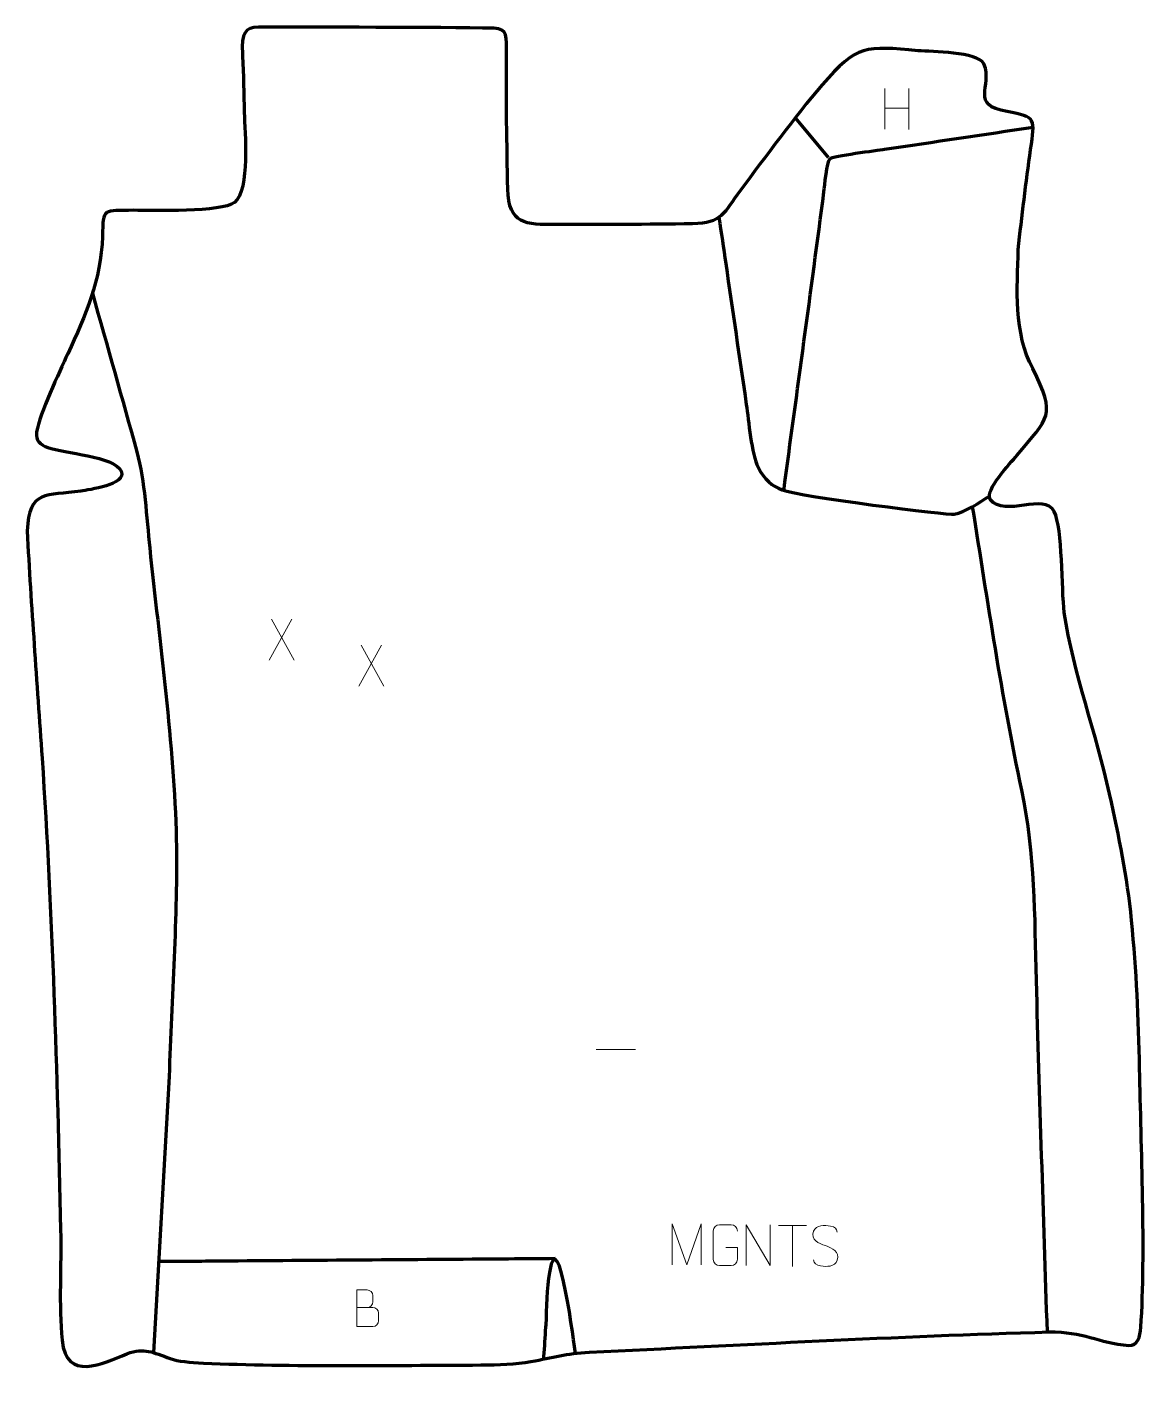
# Model space of a CAD drawing. Header units: millimetres. Extents: x -733 to -50, y 60 to 886.
import ezdxf

# ---------------------------------------------------------------- set-up
doc = ezdxf.new("R2010")
doc.units = ezdxf.units.MM
doc.header["$MEASUREMENT"] = 0
doc.layers.add('layer 2', color=7, linetype='Continuous')
doc.layers.add('layer 3', color=7, linetype='Continuous')

msp = doc.modelspace()

# ---------------------------------------------------------------- linework, layer by layer
at = {"layer": 'layer 2', "color": 250, "lineweight": 9}
for points in [[(-209.4998, 848.9876), (-209.4998, 848.9876), (-209.4998, 824.2101), (-209.4998, 824.2101)], [(-194.8565, 848.9876), (-194.8565, 848.9876), (-194.8565, 824.0341), (-194.8565, 824.0341)], [(-209.4998, 837.1053), (-209.4998, 837.1053), (-194.8565, 837.1057), (-194.8565, 837.1057)], [(-571.3348, 525.3962), (-571.3348, 525.3962), (-585.0754, 500.5004), (-585.0754, 500.5004)], [(-583.6208, 525.3962), (-583.6208, 525.3962), (-569.8802, 500.4427), (-569.8802, 500.4427)], [(-516.5957, 509.4808), (-516.5957, 509.4808), (-530.3363, 484.585), (-530.3363, 484.585)], [(-528.8817, 509.4808), (-528.8817, 509.4808), (-515.1411, 484.5273), (-515.1411, 484.5273)], [(-385.6171, 262.8941), (-385.6171, 262.8941), (-361.6391, 262.8941), (-361.6391, 262.8941)], [(-274.2165, 155.6775), (-274.2165, 155.6775), (-257.2293, 155.6775), (-257.2293, 155.6775)], [(-265.7227, 130.7475), (-265.7227, 130.7475), (-265.7227, 155.701), (-265.7227, 155.701)]]:
    msp.add_open_spline(points, degree=3, dxfattribs=at)
at = {"layer": 'layer 2', "color": 142, "lineweight": 158}
msp.add_open_spline([(-243.7786, 806.8725), (-243.7786, 806.8725), (-263.9735, 831.2175), (-263.9735, 831.2175)], degree=3, dxfattribs=at)
for points, knots in [([(-271.1629, 603.2846), (-262.9721, 664.1792), (-254.4925, 725.1591), (-246.5853, 786.0762), (-246.5853, 786.0762), (-246.1629, 789.3306), (-244.8007, 804.3689), (-243.0539, 806.1593), (-243.0539, 806.1593), (-241.3249, 807.9315), (-214.0768, 811.2911), (-209.6204, 811.954), (-209.6204, 811.954), (-179.4226, 816.4464), (-149.2248, 820.9387), (-119.027, 825.431)], [0, 0, 0, 0, 0.2, 0.2, 0.2, 0.2, 0.4, 0.4, 0.4, 0.4, 0.6, 0.6, 0.6, 0.6, 1, 1, 1, 1]), ([(-310.6398, 770.4523), (-309.2668, 761.0582), (-307.8937, 751.6641), (-306.5208, 742.2699), (-306.5208, 742.2699), (-302.3293, 713.5931), (-298.138, 684.9163), (-293.9467, 656.2395), (-293.9467, 656.2395), (-292.5803, 646.6495), (-290.7543, 625.8836), (-286.8134, 618.0154), (-286.8134, 618.0154), (-283.0111, 610.4239), (-277.9991, 606.5101), (-272.1267, 604.2775), (-272.1267, 604.2775), (-260.9307, 600.021), (-170.5318, 588.7889), (-167.0785, 589.3766), (-167.0785, 589.3766), (-160.6693, 590.4674), (-151.2616, 596.7948), (-145.6727, 600.3891)], [0, 0, 0, 0, 0.14285714, 0.14285714, 0.14285714, 0.14285714, 0.28571429, 0.28571429, 0.28571429, 0.28571429, 0.42857143, 0.42857143, 0.42857143, 0.42857143, 0.57142857, 0.57142857, 0.57142857, 0.57142857, 0.71428571, 0.71428571, 0.71428571, 0.71428571, 1, 1, 1, 1]), ([(-692.8982, 724.1305), (-683.9527, 691.9179), (-674.6576, 659.6372), (-665.8681, 627.4175), (-665.8681, 627.4175), (-660.958, 609.4186), (-659.9256, 587.6641), (-657.9797, 568.8657), (-657.9797, 568.8657), (-652.0201, 511.2958), (-643.0957, 448.7747), (-641.7611, 391.2297), (-641.7611, 391.2297), (-640.8536, 344.3587), (-644.7222, 293.9486), (-646.1139, 246.5026), (-646.1139, 246.5026), (-646.1139, 246.5026), (-655.5989, 78.1306), (-655.5989, 78.1306)], [0, 0, 0, 0, 0.16666667, 0.16666667, 0.16666667, 0.16666667, 0.33333333, 0.33333333, 0.33333333, 0.33333333, 0.5, 0.5, 0.5, 0.5, 0.66666667, 0.66666667, 0.66666667, 0.66666667, 1, 1, 1, 1]), ([(-156.0544, 594.1744), (-146.7533, 535.9198), (-138.3971, 478.9338), (-126.1251, 421.1129), (-126.1251, 421.1129), (-117.76, 381.6994), (-118.2032, 345.0737), (-117.1464, 305.1057), (-117.1464, 305.1057), (-115.2363, 233.6235), (-112.7774, 162.1596), (-110.4743, 90.6895)], [0, 0, 0, 0, 0.25, 0.25, 0.25, 0.25, 0.5, 0.5, 0.5, 0.5, 1, 1, 1, 1]), ([(-398.2424, 77.7087), (-398.5528, 79.8489), (-408.4947, 160.3653), (-414.1152, 127.1048), (-414.1152, 127.1048), (-415.748, 117.4417), (-415.745, 105.1668), (-416.3575, 95.1825), (-416.3575, 95.1825), (-416.3575, 95.1825), (-416.4467, 93.7286), (-416.4467, 93.7286), (-416.4467, 93.7286), (-416.835, 87.7159), (-417.2151, 81.7029), (-417.6123, 75.6908), (-417.6123, 75.6908), (-417.6123, 75.6908), (-417.7143, 74.1819), (-417.7143, 74.1819)], [0, 0, 0, 0, 0.16666667, 0.16666667, 0.16666667, 0.16666667, 0.33333333, 0.33333333, 0.33333333, 0.33333333, 0.5, 0.5, 0.5, 0.5, 0.66666667, 0.66666667, 0.66666667, 0.66666667, 1, 1, 1, 1]), ([(-410.4892, 135.4527), (-420.0072, 135.3802), (-429.5252, 135.3077), (-439.0431, 135.2353), (-439.0431, 135.2353), (-468.599, 135.0103), (-498.1548, 134.7853), (-527.7106, 134.5603), (-527.7106, 134.5603), (-556.7655, 134.3391), (-585.8204, 134.1178), (-614.8752, 133.8967), (-614.8752, 133.8967), (-626.8979, 133.8052), (-638.9206, 133.7137), (-650.9433, 133.6222), (-650.9433, 133.6222), (-650.9433, 133.6222), (-652.4461, 133.6107), (-652.4461, 133.6107)], [0, 0, 0, 0, 0.16666667, 0.16666667, 0.16666667, 0.16666667, 0.33333333, 0.33333333, 0.33333333, 0.33333333, 0.5, 0.5, 0.5, 0.5, 0.66666667, 0.66666667, 0.66666667, 0.66666667, 1, 1, 1, 1])]:
    msp.add_open_spline(points, degree=3, knots=knots, dxfattribs=at)
at = {"layer": 'layer 2', "color": 250, "lineweight": 9}
for points, knots in [([(-339.1064, 131.6821), (-339.1064, 131.6821), (-339.1064, 156.64), (-339.1064, 156.64), (-339.1064, 156.64), (-339.1064, 156.64), (-330.1813, 131.6821), (-330.1813, 131.6821), (-330.1813, 131.6821), (-330.1813, 131.6821), (-321.4214, 156.6395), (-321.4214, 156.6395), (-321.4214, 156.6395), (-321.4214, 156.6395), (-321.4214, 131.6821), (-321.4214, 131.6821)], [0, 0, 0, 0, 0.2, 0.2, 0.2, 0.2, 0.4, 0.4, 0.4, 0.4, 0.6, 0.6, 0.6, 0.6, 1, 1, 1, 1]), ([(-306.4574, 142.2082), (-306.4574, 142.2082), (-299.2893, 142.2082), (-299.2893, 142.2082), (-299.2893, 142.2082), (-299.2893, 142.2082), (-299.2893, 135.0401), (-299.2893, 135.0401), (-299.2893, 135.0401), (-299.429, 132.7167), (-301.1062, 131.2371), (-303.254, 131.2263), (-303.254, 131.2263), (-305.5858, 131.2267), (-307.9178, 131.2267), (-310.2493, 131.2263), (-310.2493, 131.2263), (-312.1742, 131.1209), (-314.1464, 133.0054), (-314.1352, 135.0227), (-314.1352, 135.0227), (-314.1348, 140.7928), (-314.1348, 146.5625), (-314.1352, 152.3318), (-314.1352, 152.3318), (-314.131, 154.4699), (-312.3842, 156.1891), (-310.2319, 156.1757), (-310.2319, 156.1757), (-307.9062, 156.1757), (-305.5801, 156.1757), (-303.254, 156.1757), (-303.254, 156.1757), (-301.3073, 156.2111), (-299.3159, 154.7196), (-299.2893, 152.2819)], [0, 0, 0, 0, 0.1, 0.1, 0.1, 0.1, 0.2, 0.2, 0.2, 0.2, 0.3, 0.3, 0.3, 0.3, 0.4, 0.4, 0.4, 0.4, 0.5, 0.5, 0.5, 0.5, 0.6, 0.6, 0.6, 0.6, 0.7, 0.7, 0.7, 0.7, 0.8, 0.8, 0.8, 0.8, 1, 1, 1, 1]), ([(-294.0397, 131.2225), (-294.0397, 131.2225), (-294.0397, 156.176), (-294.0397, 156.176), (-294.0397, 156.176), (-294.0397, 156.176), (-279.3849, 131.2225), (-279.3849, 131.2225), (-279.3849, 131.2225), (-279.3849, 131.2225), (-279.3849, 156.176), (-279.3849, 156.176)], [0, 0, 0, 0, 0.25, 0.25, 0.25, 0.25, 0.5, 0.5, 0.5, 0.5, 1, 1, 1, 1]), ([(-245.7174, 143.3981), (-249.9657, 144.8685), (-254.8738, 146.6643), (-252.8687, 152.1846), (-252.8687, 152.1846), (-251.3652, 156.3245), (-246.1516, 155.936), (-242.548, 155.3349), (-242.548, 155.3349), (-239.6874, 154.8577), (-238.8227, 153.6445), (-238.5121, 151.5604)], [0, 0, 0, 0, 0.25, 0.25, 0.25, 0.25, 0.5, 0.5, 0.5, 0.5, 1, 1, 1, 1]), ([(-245.7174, 143.398), (-241.6988, 141.7513), (-236.6693, 139.863), (-238.5033, 134.5027), (-238.5033, 134.5027), (-239.9631, 130.2363), (-244.8739, 130.493), (-248.6, 131.0477), (-248.6, 131.0477), (-251.35, 131.4575), (-252.5709, 132.671), (-252.9489, 134.7832)], [0, 0, 0, 0, 0.25, 0.25, 0.25, 0.25, 0.5, 0.5, 0.5, 0.5, 1, 1, 1, 1]), ([(-531.6301, 105.6742), (-528.3711, 105.6746), (-525.1117, 105.6746), (-521.852, 105.6742), (-521.852, 105.6742), (-520.0827, 105.6587), (-518.3598, 104.1037), (-518.3598, 102.2679), (-518.3598, 102.2679), (-518.3601, 101.2571), (-518.3601, 98.5258), (-518.3598, 97.5147), (-518.3598, 97.5147), (-518.3439, 95.8506), (-519.7252, 94.0468), (-521.8046, 94.062), (-521.8046, 94.062), (-525.0646, 94.0623), (-528.3243, 94.0623), (-531.5836, 94.062), (-531.5836, 94.062), (-531.5836, 101.5124), (-531.5836, 108.9625), (-531.5836, 116.4123), (-531.5836, 116.4123), (-529.4575, 116.4123), (-527.3311, 116.4123), (-525.2046, 116.4123), (-525.2046, 116.4123), (-523.6991, 116.4281), (-521.8211, 114.7169), (-521.8052, 112.9592), (-521.8052, 112.9592), (-521.8056, 111.1086), (-521.8056, 110.9779), (-521.8052, 109.127), (-521.8052, 109.127), (-521.7898, 107.2764), (-523.4507, 105.6587), (-525.2511, 105.6742)], [0, 0, 0, 0, 0.09090909, 0.09090909, 0.09090909, 0.09090909, 0.18181818, 0.18181818, 0.18181818, 0.18181818, 0.27272727, 0.27272727, 0.27272727, 0.27272727, 0.36363636, 0.36363636, 0.36363636, 0.36363636, 0.45454545, 0.45454545, 0.45454545, 0.45454545, 0.54545455, 0.54545455, 0.54545455, 0.54545455, 0.63636364, 0.63636364, 0.63636364, 0.63636364, 0.72727273, 0.72727273, 0.72727273, 0.72727273, 0.81818182, 0.81818182, 0.81818182, 0.81818182, 1, 1, 1, 1])]:
    msp.add_open_spline(points, degree=3, knots=knots, dxfattribs=at)
at = {"layer": 'layer 3', "color": 242, "lineweight": 158}
msp.add_open_spline([(-601.3697, 870.3023), (-601.9894, 882.6218), (-599.8573, 886.4512), (-591.5463, 886.4276), (-591.5463, 886.4276), (-557.3234, 886.3306), (-482.872, 886.3966), (-447.9436, 885.7526), (-447.9436, 885.7526), (-439.3671, 885.5945), (-440.1599, 880.3184), (-440.2519, 869.9815), (-440.2519, 869.9815), (-440.4961, 842.56), (-440.0944, 815.0479), (-439.4547, 787.632), (-439.4547, 787.632), (-438.9558, 766.2496), (-428.8039, 765.9281), (-409.9138, 766.0449), (-409.9138, 766.0449), (-382.3357, 766.2148), (-354.238, 765.9314), (-326.7319, 766.5203), (-326.7319, 766.5203), (-308.5712, 766.9092), (-307.8195, 772.9614), (-297.6953, 786.6183), (-297.6953, 786.6183), (-281.8506, 807.8651), (-264.8186, 831.0331), (-247.7585, 851.1699), (-247.7585, 851.1699), (-226.1743, 876.1277), (-221.2458, 874.8605), (-189.0285, 872.0546), (-189.0285, 872.0546), (-180.6612, 871.4765), (-153.2234, 871.4932), (-148.9459, 864.1277), (-148.9459, 864.1277), (-143.2591, 849.7356), (-158.1421, 838.9957), (-134.8172, 834.9229), (-134.8172, 834.9229), (-116.7455, 831.7674), (-117.8874, 830.5202), (-120.4722, 811.8197), (-120.4722, 811.8197), (-123.201, 791.8789), (-125.9716, 770.9091), (-127.9877, 750.9166), (-127.9877, 750.9166), (-128.7554, 727.1878), (-130.8472, 699.8594), (-119.174, 678.303), (-119.174, 678.303), (-104.52, 649.0258), (-109.5517, 648.6907), (-128.9136, 625.209), (-128.9136, 625.209), (-132.6027, 620.735), (-148.6727, 604.036), (-145.1791, 598.4812), (-145.1791, 598.4812), (-135.9346, 586.9233), (-112.0777, 602.8721), (-106.0827, 590.998), (-106.0827, 590.998), (-100.8556, 580.6445), (-101.6985, 543.7212), (-99.9802, 529.5405), (-99.9802, 529.5405), (-94.2811, 492.1866), (-80.4709, 456.0074), (-72.3162, 418.8573), (-72.3162, 418.8573), (-66.4318, 392.0498), (-61.5431, 369.1722), (-58.8946, 341.6837), (-58.8946, 341.6837), (-55.8926, 310.6658), (-54.5645, 282.4221), (-53.9643, 251.3028), (-53.9643, 251.3028), (-53.1687, 204.1484), (-50.1354, 139.3703), (-53.2326, 93.6719), (-53.2326, 93.6719), (-53.6322, 87.7757), (-55.3487, 82.1397), (-60.6204, 82.5734), (-60.6204, 82.5734), (-79.2102, 84.1027), (-88.5368, 91.1806), (-109.1652, 90.7253), (-109.1652, 90.7253), (-202.5188, 88.1869), (-296.3344, 82.8074), (-389.6749, 78.4598), (-389.6749, 78.4598), (-404.0255, 77.6405), (-411.7766, 75.1945), (-425.3339, 72.6738), (-425.3339, 72.6738), (-434.5644, 71.1394), (-445.0942, 70.6524), (-455.8997, 70.6128), (-455.8997, 70.6128), (-511.276, 70.4104), (-570.5308, 69.3851), (-625.238, 71.7577), (-625.238, 71.7577), (-633.3926, 72.1113), (-640.7346, 72.8358), (-645.4405, 74.5022), (-645.4405, 74.5022), (-656.2602, 78.3335), (-661.0554, 81.402), (-671.8337, 77.4814), (-671.8337, 77.4814), (-686.9651, 71.2628), (-708.8487, 60.2934), (-711.4591, 85.6657), (-711.4591, 85.6657), (-713.5542, 107.2627), (-711.8095, 131.0272), (-712.3197, 153.0986), (-712.3197, 153.0986), (-714.578, 250.1126), (-717.1961, 343.9439), (-723.665, 440.7447), (-723.665, 440.7447), (-726.7547, 486.8253), (-730.3464, 533.1803), (-732.7978, 579.2691), (-732.7978, 579.2691), (-731.3895, 604.7454), (-721.3026, 600.3059), (-699.9443, 603.5563), (-699.9443, 603.5563), (-695.3965, 604.2484), (-671.5129, 607.3419), (-675.3416, 615.627), (-675.3416, 615.627), (-679.683, 625.0215), (-710.3536, 626.4078), (-720.0556, 630.0654), (-720.0556, 630.0654), (-724.9029, 631.8929), (-727.6004, 634.1508), (-727.0135, 639.5637), (-727.0135, 639.5637), (-725.0166, 650.738), (-713.1986, 675.9621), (-708.0275, 687.1493), (-708.0275, 687.1493), (-697.0088, 710.9872), (-687.7233, 731.9866), (-686.8126, 758.766), (-686.8126, 758.766), (-686.352, 776.7465), (-686.4771, 774.3473), (-667.7035, 774.7208), (-667.7035, 774.7208), (-656.053, 774.694), (-613.933, 773.3345), (-606.248, 779.5333), (-606.248, 779.5333), (-596.6029, 787.3132), (-600.0248, 822.2253), (-600.3054, 834.2826), (-600.3054, 834.2826), (-600.4955, 845.8015), (-600.7955, 857.2797), (-601.2955, 868.7902), (-601.2955, 868.7902), (-601.2955, 868.7902), (-601.3697, 870.3023), (-601.3697, 870.3023)], degree=3, knots=[0, 0, 0, 0, 0.02173913, 0.02173913, 0.02173913, 0.02173913, 0.04347826, 0.04347826, 0.04347826, 0.04347826, 0.06521739, 0.06521739, 0.06521739, 0.06521739, 0.08695652, 0.08695652, 0.08695652, 0.08695652, 0.10869565, 0.10869565, 0.10869565, 0.10869565, 0.13043478, 0.13043478, 0.13043478, 0.13043478, 0.15217391, 0.15217391, 0.15217391, 0.15217391, 0.17391304, 0.17391304, 0.17391304, 0.17391304, 0.19565217, 0.19565217, 0.19565217, 0.19565217, 0.2173913, 0.2173913, 0.2173913, 0.2173913, 0.23913043, 0.23913043, 0.23913043, 0.23913043, 0.26086957, 0.26086957, 0.26086957, 0.26086957, 0.2826087, 0.2826087, 0.2826087, 0.2826087, 0.30434783, 0.30434783, 0.30434783, 0.30434783, 0.32608696, 0.32608696, 0.32608696, 0.32608696, 0.34782609, 0.34782609, 0.34782609, 0.34782609, 0.36956522, 0.36956522, 0.36956522, 0.36956522, 0.39130435, 0.39130435, 0.39130435, 0.39130435, 0.41304348, 0.41304348, 0.41304348, 0.41304348, 0.43478261, 0.43478261, 0.43478261, 0.43478261, 0.45652174, 0.45652174, 0.45652174, 0.45652174, 0.47826087, 0.47826087, 0.47826087, 0.47826087, 0.5, 0.5, 0.5, 0.5, 0.52173913, 0.52173913, 0.52173913, 0.52173913, 0.54347826, 0.54347826, 0.54347826, 0.54347826, 0.56521739, 0.56521739, 0.56521739, 0.56521739, 0.58695652, 0.58695652, 0.58695652, 0.58695652, 0.60869565, 0.60869565, 0.60869565, 0.60869565, 0.63043478, 0.63043478, 0.63043478, 0.63043478, 0.65217391, 0.65217391, 0.65217391, 0.65217391, 0.67391304, 0.67391304, 0.67391304, 0.67391304, 0.69565217, 0.69565217, 0.69565217, 0.69565217, 0.7173913, 0.7173913, 0.7173913, 0.7173913, 0.73913043, 0.73913043, 0.73913043, 0.73913043, 0.76086957, 0.76086957, 0.76086957, 0.76086957, 0.7826087, 0.7826087, 0.7826087, 0.7826087, 0.80434783, 0.80434783, 0.80434783, 0.80434783, 0.82608696, 0.82608696, 0.82608696, 0.82608696, 0.84782609, 0.84782609, 0.84782609, 0.84782609, 0.86956522, 0.86956522, 0.86956522, 0.86956522, 0.89130435, 0.89130435, 0.89130435, 0.89130435, 0.91304348, 0.91304348, 0.91304348, 0.91304348, 0.93478261, 0.93478261, 0.93478261, 0.93478261, 0.95652174, 0.95652174, 0.95652174, 0.95652174, 1, 1, 1, 1], dxfattribs=at)

doc.saveas('drawing.dxf')
